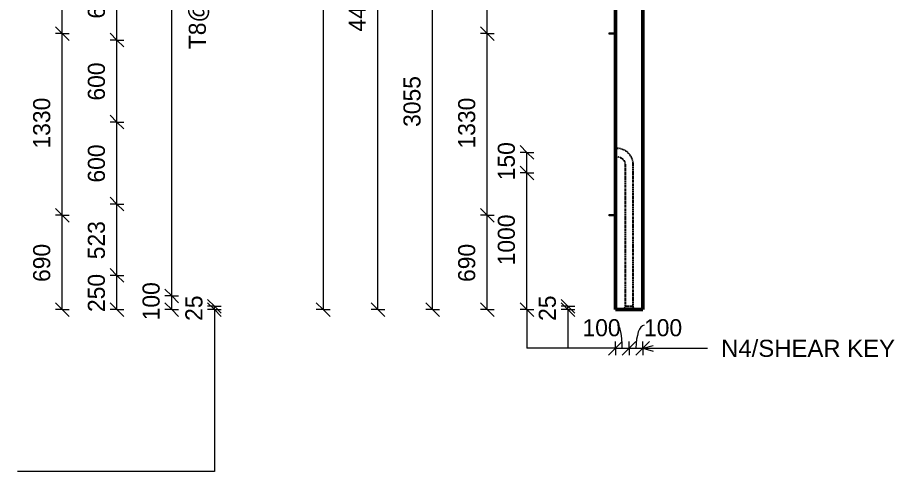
# Model space of a CAD drawing. Header units: millimetres. Extents: x 8080 to 24588, y -2644 to 10127.
# Drawn here: x 18176 to 24588, y -2580 to 743 of the extents above; entities that cross this region are included whole.
import ezdxf

# ---------------------------------------------------------------- set-up
doc = ezdxf.new("R2010")
doc.units = ezdxf.units.MM
doc.linetypes.add('Dash', pattern=[6.36, 3.18, -3.18])
for name, color, linetype, lineweight in [('A-ANNO-DIMS', 211, 'Continuous', 9), ('A-ANNO-DIMS-50', 211, 'Continuous', 9), ('A-DETL-MBND', 5, 'Continuous', 18), ('A-GENM', 13, 'Continuous', 18), ('A-WALL', 113, 'Continuous', 25), ('A-WALL-HDLN', 110, 'Dash', 25), ('G-ANNO-TEXT', 231, 'Continuous', 9)]:
    doc.layers.add(name, color=color, linetype=linetype, lineweight=lineweight)
doc.styles.add('Arial_1', font='arial.ttf', dxfattribs={"height": 125})
doc.styles.add('Nirmala UI Semilight', font='NirmalaS.ttf', dxfattribs={"height": 125})
doc.dimstyles.new('Arrow_Filled_-_2_5_NI_UI', dxfattribs={"dimscale": 304.8, "dimtxt": 130.920493, "dimasz": 0.328084, "dimexe": 0.164042, "dimexo": 0.0625, "dimgap": 0.164042, "dimtad": 1, "dimdec": 0, "dimzin": 0, "dimdsep": 46, "dimtxsty": 'Nirmala UI Semilight', "dimblk1": 'OBLIQUE', "dimblk2": 'OBLIQUE', "dimsah": 1, "dimcen": 0.09, "dimazin": 0, "dimtfac": 1, "dimtdec": 4, "dimtix": 1, "dimtmove": 0, "dimatfit": 3, "dimfxl": 0.164042, "dimfxlon": 1, "dimtvp": 1, "dimtolj": 1, "dimtzin": 0, "dimarcsym": 2})
doc.dimstyles.new('Arrow_Filled_-_2_5_NI_UI_2', dxfattribs={"dimscale": 304.8, "dimtxt": 130.920493, "dimasz": 0.328084, "dimexe": 0.164042, "dimexo": 0.0625, "dimgap": 0.164042, "dimtad": 1, "dimdec": 0, "dimzin": 0, "dimdsep": 46, "dimtxsty": 'Nirmala UI Semilight', "dimblk1": 'OBLIQUE', "dimblk2": 'OBLIQUE', "dimsah": 1, "dimcen": 0.09, "dimazin": 0, "dimtfac": 1, "dimtdec": 4, "dimtix": 1, "dimtmove": 1, "dimatfit": 3, "dimfxl": 0.164042, "dimfxlon": 1, "dimtvp": 1, "dimtolj": 1, "dimtzin": 0, "dimarcsym": 2})

# ---------------------------------------------------------------- blocks, each defined once
blk = doc.blocks.new('RR spread anchor face based - RR-SA-2_5-200-2134315-Elevation Right')
at = {"layer": 'A-GENM'}
for p, q in [((12868.8, -700), (12873.8, -700)), ((12868.8, -710), (12868.8, -700)), ((12873.8, -700), (12913.8, -700)), ((12873.8, -700), (12873.8, -710)), ((12873.8, -710), (12868.8, -710)), ((12913.8, -710), (12873.8, -710))]:
    blk.add_line(p, q, dxfattribs=at)
blk = doc.blocks.new('DIMBLOCK49-Elevation Front')
at = {"layer": 'A-ANNO-DIMS-50'}
for p, q in [((18502.6, -705), (18452.6, -655)), ((18502.6, -705), (18452.6, -705)), ((18502.6, -1395), (18502.6, -705)), ((18502.6, -705), (18552.6, -755)), ((18502.6, -705), (18552.6, -705)), ((18502.6, -1395), (18452.6, -1345)), ((18502.6, -1395), (18452.6, -1395)), ((18502.6, -1395), (18552.6, -1445)), ((18502.6, -1395), (18552.6, -1395))]:
    blk.add_line(p, q, dxfattribs=at)
at = {"layer": 'A-ANNO-DIMS-50', "color": 0, "insert": (18289.5, -1192.8), "char_height": 125, "width": 342.774, "attachment_point": 1, "rotation": 90, "line_spacing_factor": 1.142579, "style": 'Nirmala UI Semilight'}
blk.add_mtext('690', dxfattribs=at)
blk = doc.blocks.new('_Oblique')
at = {"color": 0, "linetype": 'ByBlock', "lineweight": -2}
blk.add_line((-0.5, -0.5), (0.5, 0.5), dxfattribs=at)
blk = doc.blocks.new('DIMBLOCK50-Elevation Front')
at = {"layer": 'A-ANNO-DIMS-50'}
for p, q in [((18502.6, 625), (18452.6, 675)), ((18502.6, 625), (18452.6, 625)), ((18502.6, -705), (18502.6, 625)), ((18502.6, 625), (18552.6, 575)), ((18502.6, 625), (18552.6, 625)), ((18502.6, -705), (18452.6, -655)), ((18502.6, -705), (18452.6, -705)), ((18502.6, -705), (18552.6, -755)), ((18502.6, -705), (18552.6, -705))]:
    blk.add_line(p, q, dxfattribs=at)
at = {"layer": 'A-ANNO-DIMS-50', "color": 0, "insert": (18289.5, -216.1), "char_height": 125, "width": 422.754, "attachment_point": 1, "rotation": 90, "line_spacing_factor": 1.142579, "style": 'Nirmala UI Semilight'}
blk.add_mtext('1330', dxfattribs=at)
blk = doc.blocks.new('DIMBLOCK51-Elevation Front')
at = {"layer": 'A-ANNO-DIMS-50'}
for p, q in [((18502.6, 1665), (18452.6, 1715)), ((18502.6, 1665), (18452.6, 1665)), ((18502.6, 625), (18502.6, 1665)), ((18502.6, 1665), (18552.6, 1615)), ((18502.6, 1665), (18552.6, 1665)), ((18502.6, 625), (18452.6, 675)), ((18502.6, 625), (18452.6, 625)), ((18502.6, 625), (18552.6, 575)), ((18502.6, 625), (18552.6, 625))]:
    blk.add_line(p, q, dxfattribs=at)
at = {"layer": 'A-ANNO-DIMS-50', "color": 0, "insert": (18289.5, 967.7), "char_height": 125, "width": 425.611, "attachment_point": 1, "rotation": 90, "line_spacing_factor": 1.142579, "style": 'Nirmala UI Semilight'}
blk.add_mtext('1040', dxfattribs=at)
blk = doc.blocks.new('DIMBLOCK54-Elevation Front')
at = {"layer": 'A-ANNO-DIMS-50'}
for p, q in [((18902.6, -1145), (18852.6, -1095)), ((18902.6, -1145), (18852.6, -1145)), ((18902.6, -1395), (18902.6, -1145)), ((18902.6, -1145), (18952.6, -1195)), ((18902.6, -1145), (18952.6, -1145)), ((18902.6, -1395), (18852.6, -1345)), ((18902.6, -1395), (18852.6, -1395)), ((18902.6, -1395), (18952.6, -1445)), ((18902.6, -1395), (18952.6, -1395))]:
    blk.add_line(p, q, dxfattribs=at)
at = {"layer": 'A-ANNO-DIMS-50', "color": 0, "insert": (18689.5, -1412.8), "char_height": 125, "width": 342.774, "attachment_point": 1, "rotation": 90, "line_spacing_factor": 1.142579, "style": 'Nirmala UI Semilight'}
blk.add_mtext('250', dxfattribs=at)
blk = doc.blocks.new('DIMBLOCK55-Elevation Front')
at = {"layer": 'A-ANNO-DIMS-50'}
for p, q in [((18902.6, -622.5), (18852.6, -572.5)), ((18902.6, -622.5), (18852.6, -622.5)), ((18902.6, -1145), (18902.6, -622.5)), ((18902.6, -622.5), (18952.6, -672.5)), ((18902.6, -622.5), (18952.6, -622.5)), ((18902.6, -1145), (18852.6, -1095)), ((18902.6, -1145), (18852.6, -1145)), ((18902.6, -1145), (18952.6, -1195)), ((18902.6, -1145), (18952.6, -1145))]:
    blk.add_line(p, q, dxfattribs=at)
at = {"layer": 'A-ANNO-DIMS-50', "color": 0, "insert": (18689.5, -1026.6), "char_height": 125, "width": 342.774, "attachment_point": 1, "rotation": 90, "line_spacing_factor": 1.142579, "style": 'Nirmala UI Semilight'}
blk.add_mtext('523', dxfattribs=at)
blk = doc.blocks.new('DIMBLOCK56-Elevation Front')
at = {"layer": 'A-ANNO-DIMS-50'}
for p, q in [((18902.6, -22.5), (18852.6, 27.5)), ((18902.6, -22.5), (18852.6, -22.5)), ((18902.6, -622.5), (18902.6, -22.5)), ((18902.6, -22.5), (18952.6, -72.5)), ((18902.6, -22.5), (18952.6, -22.5)), ((18902.6, -622.5), (18852.6, -572.5)), ((18902.6, -622.5), (18852.6, -622.5)), ((18902.6, -622.5), (18952.6, -672.5)), ((18902.6, -622.5), (18952.6, -622.5))]:
    blk.add_line(p, q, dxfattribs=at)
at = {"layer": 'A-ANNO-DIMS-50', "color": 0, "insert": (18689.5, -465.3), "char_height": 125, "width": 342.774, "attachment_point": 1, "rotation": 90, "line_spacing_factor": 1.142579, "style": 'Nirmala UI Semilight'}
blk.add_mtext('600', dxfattribs=at)
blk = doc.blocks.new('DIMBLOCK57-Elevation Front')
at = {"layer": 'A-ANNO-DIMS-50'}
for p, q in [((18902.6, 577.5), (18852.6, 627.5)), ((18902.6, 577.5), (18852.6, 577.5)), ((18902.6, -22.5), (18902.6, 577.5)), ((18902.6, 577.5), (18952.6, 527.5)), ((18902.6, 577.5), (18952.6, 577.5)), ((18902.6, -22.5), (18852.6, 27.5)), ((18902.6, -22.5), (18852.6, -22.5)), ((18902.6, -22.5), (18952.6, -72.5)), ((18902.6, -22.5), (18952.6, -22.5))]:
    blk.add_line(p, q, dxfattribs=at)
at = {"layer": 'A-ANNO-DIMS-50', "color": 0, "insert": (18689.5, 134.7), "char_height": 125, "width": 342.774, "attachment_point": 1, "rotation": 90, "line_spacing_factor": 1.142579, "style": 'Nirmala UI Semilight'}
blk.add_mtext('600', dxfattribs=at)
blk = doc.blocks.new('DIMBLOCK58-Elevation Front')
at = {"layer": 'A-ANNO-DIMS-50'}
for p, q in [((18902.6, 1177.5), (18852.6, 1227.5)), ((18902.6, 1177.5), (18852.6, 1177.5)), ((18902.6, 577.5), (18902.6, 1177.5)), ((18902.6, 1177.5), (18952.6, 1127.5)), ((18902.6, 1177.5), (18952.6, 1177.5)), ((18902.6, 577.5), (18852.6, 627.5)), ((18902.6, 577.5), (18852.6, 577.5)), ((18902.6, 577.5), (18952.6, 527.5)), ((18902.6, 577.5), (18952.6, 577.5))]:
    blk.add_line(p, q, dxfattribs=at)
at = {"layer": 'A-ANNO-DIMS-50', "color": 0, "insert": (18689.5, 734.7), "char_height": 125, "width": 342.774, "attachment_point": 1, "rotation": 90, "line_spacing_factor": 1.142579, "style": 'Nirmala UI Semilight'}
blk.add_mtext('600', dxfattribs=at)
blk = doc.blocks.new('DIMBLOCK64-Elevation Front')
at = {"layer": 'A-ANNO-DIMS-50'}
for p, q in [((19302.6, -1295), (19252.6, -1245)), ((19302.6, -1295), (19252.6, -1295)), ((19302.6, -1395), (19252.6, -1345)), ((19302.6, -1395), (19302.6, -1295)), ((19302.6, -1295), (19352.6, -1345)), ((19302.6, -1295), (19352.6, -1295)), ((19302.6, -1395), (19252.6, -1395)), ((19302.6, -1395), (19352.6, -1445)), ((19302.6, -1395), (19352.6, -1395))]:
    blk.add_line(p, q, dxfattribs=at)
at = {"layer": 'A-ANNO-DIMS-50', "color": 0, "insert": (19089.5, -1473.5), "char_height": 125, "width": 308.496, "attachment_point": 1, "rotation": 90, "line_spacing_factor": 1.142579, "style": 'Nirmala UI Semilight'}
blk.add_mtext('100', dxfattribs=at)
blk = doc.blocks.new('DIMBLOCK65-Elevation Front')
at = {"layer": 'A-ANNO-DIMS-50'}
for p, q in [((19302.6, 3600), (19252.6, 3650)), ((19302.6, 3600), (19252.6, 3600)), ((19302.6, -1295), (19302.6, 3600)), ((19302.6, 3600), (19352.6, 3550)), ((19302.6, 3600), (19352.6, 3600)), ((19302.6, -1295), (19252.6, -1245)), ((19302.6, -1295), (19252.6, -1295)), ((19302.6, -1295), (19352.6, -1345)), ((19302.6, -1295), (19352.6, -1295))]:
    blk.add_line(p, q, dxfattribs=at)
at = {"layer": 'A-ANNO-DIMS-50', "color": 0, "char_height": 125, "attachment_point": 1, "rotation": 90, "line_spacing_factor": 1.142579, "style": 'Nirmala UI Semilight'}
for s, insert, width in [('T8@200mm C/C', (19427.5, 511), 1539.625), ('4895', (19089.5, 960.9), 459.888)]:
    blk.add_mtext(s, dxfattribs=dict(at, insert=insert, width=width))
blk = doc.blocks.new('DIMBLOCK109-Elevation Front')
at = {"layer": 'A-ANNO-DIMS-50'}
for p, q in [((19615.6, -1370), (19565.6, -1320)), ((19615.6, -1395), (19565.6, -1345)), ((19615.6, -1370), (19565.6, -1370)), ((19615.6, -1395), (19565.6, -1395)), ((19615.6, -1395), (19615.6, -1370)), ((19615.6, -1370), (19665.6, -1420)), ((19615.6, -1370), (19665.6, -1370)), ((19615.6, -1395), (19665.6, -1445)), ((19615.6, -1395), (19665.6, -1395))]:
    blk.add_line(p, q, dxfattribs=at)
at = {"layer": 'A-ANNO-DIMS-50', "color": 0, "insert": (19402.5, -1477.7), "char_height": 125, "width": 228.516, "attachment_point": 1, "rotation": 90, "line_spacing_factor": 1.142579, "style": 'Nirmala UI Semilight'}
blk.add_mtext('25', dxfattribs=at)
blk = doc.blocks.new('DIMBLOCK122-Elevation Right')
at = {"layer": 'A-ANNO-DIMS-50'}
for p, q in [((21610.4, -705), (21560.4, -655)), ((21610.4, -705), (21560.4, -705)), ((21610.4, -1395), (21610.4, -705)), ((21610.4, -705), (21660.4, -755)), ((21610.4, -705), (21660.4, -705)), ((21610.4, -1395), (21560.4, -1345)), ((21610.4, -1395), (21560.4, -1395)), ((21610.4, -1395), (21660.4, -1445)), ((21610.4, -1395), (21660.4, -1395))]:
    blk.add_line(p, q, dxfattribs=at)
at = {"layer": 'A-ANNO-DIMS-50', "color": 0, "insert": (21397.3, -1192.8), "char_height": 125, "width": 342.774, "attachment_point": 1, "rotation": 90, "line_spacing_factor": 1.142579, "style": 'Nirmala UI Semilight'}
blk.add_mtext('690', dxfattribs=at)
blk = doc.blocks.new('DIMBLOCK123-Elevation Right')
at = {"layer": 'A-ANNO-DIMS-50'}
for p, q in [((21610.4, 625), (21560.4, 675)), ((21610.4, 625), (21560.4, 625)), ((21610.4, -705), (21610.4, 625)), ((21610.4, 625), (21660.4, 575)), ((21610.4, 625), (21660.4, 625)), ((21610.4, -705), (21560.4, -655)), ((21610.4, -705), (21560.4, -705)), ((21610.4, -705), (21660.4, -755)), ((21610.4, -705), (21660.4, -705))]:
    blk.add_line(p, q, dxfattribs=at)
at = {"layer": 'A-ANNO-DIMS-50', "color": 0, "insert": (21397.3, -216.1), "char_height": 125, "width": 422.754, "attachment_point": 1, "rotation": 90, "line_spacing_factor": 1.142579, "style": 'Nirmala UI Semilight'}
blk.add_mtext('1330', dxfattribs=at)
blk = doc.blocks.new('DIMBLOCK124-Elevation Right')
at = {"layer": 'A-ANNO-DIMS-50'}
for p, q in [((21610.4, 1665), (21560.4, 1715)), ((21610.4, 1665), (21560.4, 1665)), ((21610.4, 625), (21610.4, 1665)), ((21610.4, 1665), (21660.4, 1615)), ((21610.4, 1665), (21660.4, 1665)), ((21610.4, 625), (21560.4, 675)), ((21610.4, 625), (21560.4, 625)), ((21610.4, 625), (21660.4, 575)), ((21610.4, 625), (21660.4, 625))]:
    blk.add_line(p, q, dxfattribs=at)
at = {"layer": 'A-ANNO-DIMS-50', "color": 0, "insert": (21397.3, 967.7), "char_height": 125, "width": 425.611, "attachment_point": 1, "rotation": 90, "line_spacing_factor": 1.142579, "style": 'Nirmala UI Semilight'}
blk.add_mtext('1040', dxfattribs=at)
blk = doc.blocks.new('DIMBLOCK127-Elevation Right')
at = {"layer": 'A-ANNO-DIMS-50'}
for p, q in [((21210.4, 1660), (21160.4, 1710)), ((21210.4, 1660), (21160.4, 1660)), ((21210.4, -1395), (21210.4, 1660)), ((21210.4, 1660), (21260.4, 1610)), ((21210.4, 1660), (21260.4, 1660)), ((21210.4, -1395), (21160.4, -1345)), ((21210.4, -1395), (21160.4, -1395)), ((21210.4, -1395), (21260.4, -1445)), ((21210.4, -1395), (21260.4, -1395))]:
    blk.add_line(p, q, dxfattribs=at)
at = {"layer": 'A-ANNO-DIMS-50', "color": 0, "insert": (20997.3, -57.9), "char_height": 125, "width": 457.032, "attachment_point": 1, "rotation": 90, "line_spacing_factor": 1.142579, "style": 'Nirmala UI Semilight'}
blk.add_mtext('3055', dxfattribs=at)
blk = doc.blocks.new('DIMBLOCK129-Elevation Right')
at = {"layer": 'A-ANNO-DIMS-50'}
for p, q in [((20810.4, 3060), (20760.4, 3110)), ((20810.4, 3060), (20760.4, 3060)), ((20810.4, -1395), (20810.4, 3060)), ((20810.4, 3060), (20860.4, 3010)), ((20810.4, 3060), (20860.4, 3060)), ((20810.4, -1395), (20760.4, -1345)), ((20810.4, -1395), (20760.4, -1395)), ((20810.4, -1395), (20860.4, -1445)), ((20810.4, -1395), (20860.4, -1395))]:
    blk.add_line(p, q, dxfattribs=at)
at = {"layer": 'A-ANNO-DIMS-50', "color": 0, "insert": (20597.3, 639.7), "char_height": 125, "width": 462.744, "attachment_point": 1, "rotation": 90, "line_spacing_factor": 1.142579, "style": 'Nirmala UI Semilight'}
blk.add_mtext('4455', dxfattribs=at)
blk = doc.blocks.new('DIMBLOCK132-Elevation Right')
at = {"layer": 'A-ANNO-DIMS-50'}
for p, q in [((20410.4, 3700), (20360.4, 3750)), ((20410.4, 3700), (20360.4, 3700)), ((20410.4, 3700), (20410.4, -1395)), ((20410.4, 3700), (20460.4, 3650)), ((20410.4, 3700), (20460.4, 3700)), ((20410.4, -1395), (20360.4, -1345)), ((20410.4, -1395), (20360.4, -1395)), ((20410.4, -1395), (20460.4, -1445)), ((20410.4, -1395), (20460.4, -1395))]:
    blk.add_line(p, q, dxfattribs=at)
at = {"layer": 'A-ANNO-DIMS-50', "color": 0, "insert": (20197.3, 962.1), "char_height": 125, "width": 457.032, "attachment_point": 1, "rotation": 90, "line_spacing_factor": 1.142579, "style": 'Nirmala UI Semilight'}
blk.add_mtext('5095', dxfattribs=at)
blk = doc.blocks.new('DIMBLOCK133-Elevation Right')
at = {"layer": 'A-ANNO-DIMS-50'}
for p, q in [((22547.7, -1678.2), (22597.7, -1628.2)), ((22547.7, -1678.2), (22547.7, -1628.2)), ((22647.7, -1678.2), (22697.7, -1628.2)), ((22647.7, -1678.2), (22647.7, -1628.2)), ((22547.7, -1678.2), (22497.7, -1728.2)), ((22547.7, -1678.2), (22647.7, -1678.2)), ((22547.7, -1678.2), (22547.7, -1728.2)), ((22647.7, -1678.2), (22597.7, -1728.2)), ((22647.7, -1678.2), (22647.7, -1728.2))]:
    blk.add_line(p, q, dxfattribs=at)
blk.add_ellipse((22563.6, -1678.2), major_axis=(0, 169), ratio=0.201989, start_param=4.712389, end_param=6.283185, dxfattribs=at)
at = {"layer": 'A-ANNO-DIMS-50', "color": 0, "insert": (22306.5, -1465.1), "char_height": 125, "width": 308.496, "attachment_point": 1, "line_spacing_factor": 1.142579, "style": 'Nirmala UI Semilight'}
blk.add_mtext('100', dxfattribs=at)
blk = doc.blocks.new('DIMBLOCK134-Elevation Right')
at = {"layer": 'A-ANNO-DIMS-50'}
for p, q in [((22647.7, -1678.2), (22697.7, -1628.2)), ((22647.7, -1678.2), (22647.7, -1628.2)), ((22747.7, -1678.2), (22797.7, -1628.2)), ((22747.7, -1678.2), (22747.7, -1628.2)), ((22647.7, -1678.2), (22597.7, -1728.2)), ((22647.7, -1678.2), (22747.7, -1678.2)), ((22647.7, -1678.2), (22647.7, -1728.2)), ((22747.7, -1678.2), (22697.7, -1728.2)), ((22747.7, -1678.2), (22747.7, -1728.2))]:
    blk.add_line(p, q, dxfattribs=at)
blk.add_ellipse((22756.4, -1678.2), major_axis=(0, 169), ratio=0.347058, start_param=0, end_param=1.570796, dxfattribs=at)
at = {"layer": 'A-ANNO-DIMS-50', "color": 0, "insert": (22756.4, -1465.1), "char_height": 125, "width": 308.496, "attachment_point": 1, "line_spacing_factor": 1.142579, "style": 'Nirmala UI Semilight'}
blk.add_mtext('100', dxfattribs=at)
blk = doc.blocks.new('DIMBLOCK135-Elevation Right')
at = {"layer": 'A-ANNO-DIMS-50'}
for p, q in [((22199.8, -1370), (22149.8, -1320)), ((22199.8, -1395), (22149.8, -1345)), ((22199.8, -1370), (22149.8, -1370)), ((22199.8, -1395), (22149.8, -1395)), ((22199.8, -1395), (22199.8, -1370)), ((22199.8, -1370), (22249.8, -1420)), ((22199.8, -1370), (22249.8, -1370)), ((22199.8, -1395), (22249.8, -1445)), ((22199.8, -1395), (22249.8, -1395))]:
    blk.add_line(p, q, dxfattribs=at)
at = {"layer": 'A-ANNO-DIMS-50', "color": 0, "insert": (21986.7, -1477.7), "char_height": 125, "width": 228.516, "attachment_point": 1, "rotation": 90, "line_spacing_factor": 1.142579, "style": 'Nirmala UI Semilight'}
blk.add_mtext('25', dxfattribs=at)
blk = doc.blocks.new('DIMBLOCK136-Elevation Right')
at = {"layer": 'A-ANNO-DIMS-50'}
for p, q in [((21900, -395), (21850, -345)), ((21900, -395), (21850, -395)), ((21900, -1395), (21900, -395)), ((21900, -395), (21950, -445)), ((21900, -395), (21950, -395)), ((21900, -1395), (21850, -1345)), ((21900, -1395), (21850, -1395)), ((21900, -1395), (21950, -1445)), ((21900, -1395), (21950, -1395))]:
    blk.add_line(p, q, dxfattribs=at)
at = {"layer": 'A-ANNO-DIMS-50', "color": 0, "insert": (21686.9, -1071.1), "char_height": 125, "width": 422.754, "attachment_point": 1, "rotation": 90, "line_spacing_factor": 1.142579, "style": 'Nirmala UI Semilight'}
blk.add_mtext('1000', dxfattribs=at)
blk = doc.blocks.new('DIMBLOCK137-Elevation Right')
at = {"layer": 'A-ANNO-DIMS-50'}
for p, q in [((21900, -245), (21850, -195)), ((21900, -245), (21850, -245)), ((21900, -395), (21900, -245)), ((21900, -245), (21950, -295)), ((21900, -245), (21950, -245)), ((21900, -395), (21850, -345)), ((21900, -395), (21850, -395)), ((21900, -395), (21950, -445)), ((21900, -395), (21950, -395))]:
    blk.add_line(p, q, dxfattribs=at)
at = {"layer": 'A-ANNO-DIMS-50', "color": 0, "insert": (21686.9, -448.5), "char_height": 125, "width": 308.496, "attachment_point": 1, "rotation": 90, "line_spacing_factor": 1.142579, "style": 'Nirmala UI Semilight'}
blk.add_mtext('150', dxfattribs=at)

msp = doc.modelspace()

# ---------------------------------------------------------------- linework, layer by layer
at = {"layer": 'A-DETL-MBND'}
for p, q in [((19615.6, -1395), (19615.6, -2579.7)), ((21900, -1395), (21900, -1678.2)), ((22199.8, -1395), (22199.8, -1678.2)), ((22547.7, -1678.2), (21900, -1678.2)), ((19615.6, -2579.7), (18175.6, -2579.7))]:
    msp.add_line(p, q, dxfattribs=at)
at = {"layer": 'A-WALL', "lineweight": 50}
for p, q in [((22747.7, -1395), (22747.7, 3650.4)), ((22547.7, 3060), (22547.7, -1395)), ((22547.7, -1395), (22747.7, -1395))]:
    msp.add_line(p, q, dxfattribs=at)
at = {"layer": 'A-WALL-HDLN'}
for p, q in [((22557.7, -215), (22547.7, -215)), ((22547.7, -275), (22557.7, -275)), ((22617.7, -335), (22617.7, -1376.3)), ((22677.7, -1376.3), (22677.7, -335)), ((22610.2, -1395), (22617.7, -1376.3)), ((22620.2, -1370), (22675.2, -1370)), ((22685.2, -1395), (22677.8, -1376.3))]:
    msp.add_line(p, q, dxfattribs=at)
at = {"layer": 'A-WALL-HDLN', "flags": 128}
for points in [[(22677.7, -335), (22677.6, -330.2), (22677.4, -325.4), (22676.9, -320.6), (22676.2, -315.9), (22675.4, -311.2), (22674.3, -306.5), (22673.1, -301.8), (22671.7, -297.3), (22670.1, -292.7), (22668.3, -288.3), (22666.3, -283.9), (22664.2, -279.6), (22661.9, -275.4), (22659.4, -271.3), (22656.8, -267.2), (22654, -263.3), (22651.1, -259.5), (22648, -255.9), (22644.7, -252.3), (22641.3, -248.9), (22637.8, -245.6), (22634.2, -242.5), (22630.4, -239.5), (22626.6, -236.7), (22622.6, -234), (22618.5, -231.5), (22614.3, -229.2), (22610, -227), (22605.7, -225), (22601.2, -223.2), (22596.7, -221.5), (22592.2, -220), (22587.5, -218.8), (22582.9, -217.7), (22578.1, -216.7), (22573.4, -216), (22568.6, -215.5), (22563.8, -215.2), (22559, -215), (22557.7, -215)], [(22557.7, -275), (22560.1, -275), (22562.5, -275.2), (22564.9, -275.4), (22567.3, -275.8), (22569.7, -276.2), (22572, -276.7), (22574.3, -277.3), (22576.6, -278), (22578.9, -278.8), (22581.1, -279.7), (22583.3, -280.7), (22585.5, -281.8), (22587.6, -282.9), (22589.6, -284.2), (22591.6, -285.5), (22593.6, -286.9), (22595.5, -288.3), (22597.3, -289.9), (22599.1, -291.5), (22600.8, -293.2), (22602.4, -295), (22604, -296.8), (22605.5, -298.7), (22606.9, -300.6), (22608.2, -302.6), (22609.5, -304.6), (22610.7, -306.7), (22611.8, -308.9), (22612.8, -311), (22613.7, -313.3), (22614.5, -315.5), (22615.2, -317.8), (22615.9, -320.1), (22616.4, -322.4), (22616.9, -324.8), (22617.2, -327.2), (22617.5, -329.6), (22617.7, -332), (22617.7, -334.4), (22617.7, -335)], [(22620.2, -1370), (22619.2, -1372.7), (22618.4, -1374.7), (22617.9, -1375.9), (22617.8, -1376.2)], [(22677.7, -1376.2), (22677.6, -1375.9), (22677.1, -1374.7), (22676.3, -1372.7), (22675.2, -1370)]]:
    msp.add_lwpolyline(points, dxfattribs=at)
at = {"layer": 'G-ANNO-TEXT', "color": 7}
for q in [(22822.7, -1658.1), (22822.7, -1698.3), (23220.5, -1678.2)]:
    msp.add_line((22747.7, -1678.2), q, dxfattribs=at)

# ---------------------------------------------------------------- block references
at = {"layer": 'A-GENM'}
for p in [(9633.9, 1330), (9633.9, 0)]:
    msp.add_blockref('RR spread anchor face based - RR-SA-2_5-200-2134315-Elevation Right', p, dxfattribs=at)

# ---------------------------------------------------------------- texts
at = {"layer": 'G-ANNO-TEXT', "color": 7, "insert": (23320.5, -1615.7), "char_height": 125, "width": 1535.232, "attachment_point": 1, "rotation": 359.9997, "style": 'Arial_1'}
msp.add_mtext('N4/SHEAR KEY', dxfattribs=at)

# ---------------------------------------------------------------- dimensions: what is measured, and where the dimension line sits
at = {"layer": 'A-ANNO-DIMS'}
for base, p1, p2, override, picture, middle in [((20410.4, -1395), (20460.4, 3700), (20460.4, -1395), {"dimpost": '<>', "dimfxl": 5095}, 'DIMBLOCK132-Elevation Right', (20295.8, 1152.5)), ((20810.4, 3060), (20860.4, -1395), (20860.4, 3060), {"dimpost": '<>', "dimfxl": 4455}, 'DIMBLOCK129-Elevation Right', (20696.9, 832.5)), ((18502.6, 1665), (18452.6, 625), (18452.6, 1665), {"dimpost": '<>', "dimfxl": 1040}, 'DIMBLOCK51-Elevation Front', (18387.6, 1145)), ((21210.4, 1660), (21260.4, -1395), (21260.4, 1660), {"dimpost": '<>', "dimfxl": 3055}, 'DIMBLOCK127-Elevation Right', (21095.8, 132.5)), ((21610.4, 1665), (21660.4, 625), (21660.4, 1665), {"dimpost": '<>', "dimfxl": 1040}, 'DIMBLOCK124-Elevation Right', (21495.5, 1145)), ((18902.6, 1177.5), (18852.6, 577.5), (18852.6, 1177.5), {"dimpost": '<>', "dimfxl": 600}, 'DIMBLOCK58-Elevation Front', (18787.9, 877.5)), ((18502.6, 625), (18452.6, -705), (18452.6, 625), {"dimpost": '<>', "dimfxl": 1330}, 'DIMBLOCK50-Elevation Front', (18387.6, -40)), ((21610.4, 625), (21660.4, -705), (21660.4, 625), {"dimpost": '<>', "dimfxl": 1330}, 'DIMBLOCK123-Elevation Right', (21495.4, -40)), ((18902.6, 577.5), (18852.6, -22.5), (18852.6, 577.5), {"dimpost": '<>', "dimfxl": 600}, 'DIMBLOCK57-Elevation Front', (18787.9, 277.5)), ((18902.6, -22.5), (18852.6, -622.5), (18852.6, -22.5), {"dimpost": '<>', "dimfxl": 600}, 'DIMBLOCK56-Elevation Front', (18787.9, -322.5)), ((21900, -245), (21950, -395), (21950, -245), {"dimpost": '<>', "dimfxl": 150}, 'DIMBLOCK137-Elevation Right', (21785, -320)), ((21900, -395), (21950, -1395), (21950, -395), {"dimpost": '<>', "dimfxl": 1000}, 'DIMBLOCK136-Elevation Right', (21785, -895)), ((18902.5828776, -622.5), (18852.5828776, -1145), (18852.5828776, -622.5), {"dimpost": '<>', "dimfxl": 522.5}, 'DIMBLOCK55-Elevation Front', (18787.9472428, -883.75)), ((18502.6, -705), (18452.6, -1395), (18452.6, -705), {"dimpost": '<>', "dimfxl": 690}, 'DIMBLOCK49-Elevation Front', (18387.9, -1050)), ((21610.4, -705), (21660.4, -1395), (21660.4, -705), {"dimpost": '<>', "dimfxl": 690}, 'DIMBLOCK122-Elevation Right', (21495.8, -1050)), ((18902.6, -1145), (18852.6, -1395), (18852.6, -1145), {"dimpost": '<>', "dimfxl": 250}, 'DIMBLOCK54-Elevation Front', (18788, -1270)), ((19302.6, -1295), (19252.6, -1395), (19252.6, -1295), {"dimpost": '<>', "dimfxl": 100}, 'DIMBLOCK64-Elevation Front', (19187.6, -1345)), ((19615.6, -1370), (19565.6, -1395), (19565.6, -1370), {"dimpost": '<>', "dimfxl": 25}, 'DIMBLOCK109-Elevation Front', (19501, -1382.5)), ((22199.8, -1370), (22249.8, -1395), (22249.8, -1370), {"dimpost": '<>', "dimfxl": 25}, 'DIMBLOCK135-Elevation Right', (22085.2, -1382.5))]:
    dim = msp.add_linear_dim(base=base, p1=p1, p2=p2, angle=90, dimstyle='Arrow_Filled_-_2_5_NI_UI', override=override, dxfattribs=at)
    dim.commit()
    dim.dimension.update_dxf_attribs({"geometry": picture, "text_midpoint": middle})
dim = msp.add_linear_dim(base=(19302.6, 3600), p1=(19252.6, -1295), p2=(19252.6, 3600), angle=90, text='<>\\XT8@200mm C/C', dimstyle='Arrow_Filled_-_2_5_NI_UI', override={"dimpost": '<>', "dimfxl": 4895}, dxfattribs=at)
dim.commit()
dim.dimension.update_dxf_attribs({"geometry": 'DIMBLOCK65-Elevation Front', "text_midpoint": (19302.6, 1152.5)})
for base, p1, p2, picture, middle in [((22647.7, -1678.2), (22547.7, -1628.2), (22647.7, -1628.2), 'DIMBLOCK133-Elevation Right', (22460.8, -1548.4)), ((22747.7, -1678.2), (22647.7, -1628.2), (22747.7, -1628.2), 'DIMBLOCK134-Elevation Right', (22910.7, -1548.4))]:
    dim = msp.add_linear_dim(base=base, p1=p1, p2=p2, dimstyle='Arrow_Filled_-_2_5_NI_UI_2', override={"dimpost": '<>', "dimfxl": 100}, dxfattribs=at)
    dim.commit()
    dim.dimension.update_dxf_attribs({"geometry": picture, "text_midpoint": middle, "dimtype": 160})

doc.saveas('drawing.dxf')
